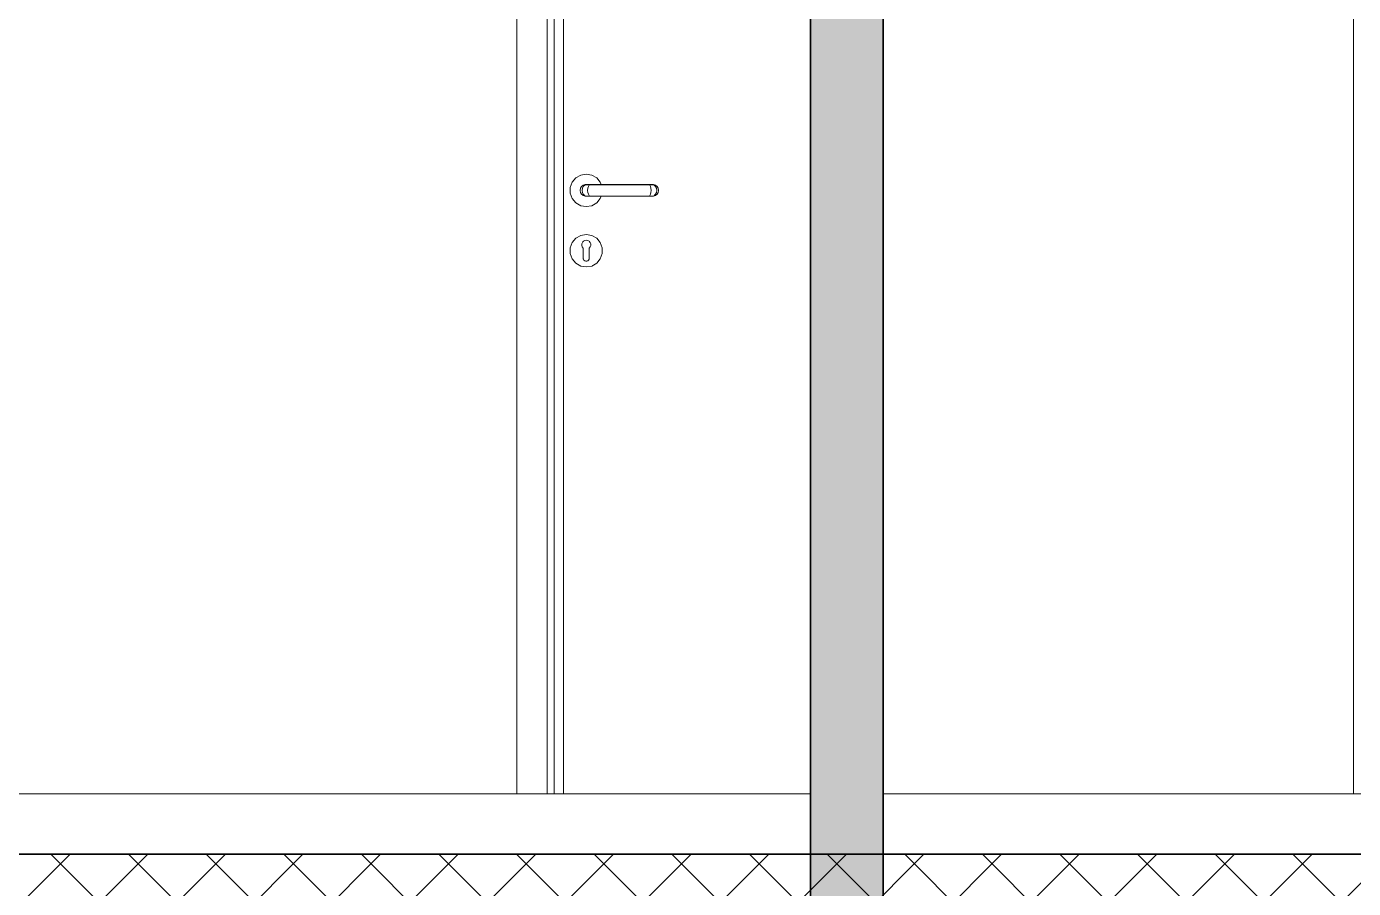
# Model space of a CAD drawing. Header units: millimetres. Extents: x -15634 to 67596, y -3027 to 55843.
# Drawn here: x 38294 to 40494, y 23639 to 25067 of the extents above; entities that cross this region are included whole.
import ezdxf

# ---------------------------------------------------------------- set-up
doc = ezdxf.new("R2010")
doc.units = ezdxf.units.MM
doc.header["$MEASUREMENT"] = 0
doc.set_wipeout_variables(frame=1)
doc.linetypes.add('Wipeout_Contour', pattern=[1000, 0, -1000])
doc.layers.add('Structural - Bearing', color=7, linetype='Continuous')
for name, color, linetype, lineweight in [('Structural - Bearing_Pen_No__1', 7, 'Continuous', 13), ('Structural - Bearing_Pen_No__101', 252, 'Continuous', 13), ('Structural - Bearing_Pen_No__7', 7, 'Continuous', 35)]:
    doc.layers.add(name, color=color, linetype=linetype, lineweight=lineweight)
doc.layers.add('Structural - Bearing_Pen_No__61', color=7, linetype='Continuous', lineweight=20, true_color=0x6a6a6a)
doc.layers.add('Structural - Bearing_Pen_No__82', color=7, linetype='Continuous', lineweight=20, true_color=0xaaaaaa)

msp = doc.modelspace()

# ---------------------------------------------------------------- wipeouts: each hides what was drawn before it
at = {"color": 254, "linetype": 'Wipeout_Contour', "lineweight": 0, "ltscale": 185531.587769}
msp.add_wipeout([(39169.4, 25870.6), (39157.4, 25882.6), (39157.4, 23795.6), (39169.4, 23795.6)], dxfattribs=at).dxf.layer = 'Structural - Bearing'
at = {"color": 254, "linetype": 'Wipeout_Contour', "lineweight": 0, "ltscale": 1299244.046603541}
msp.add_wipeout([(39195.8, 24800.3), (39195.8, 24790.9), (39199, 24782.1), (39205, 24774.9), (39213.1, 24770.2), (39222.4, 24768.6), (39231.6, 24770.2), (39239.7, 24774.9), (39245.7, 24782.1), (39247.1, 24785.8), (39220.6, 24785.8), (39217.4, 24786.9), (39214.7, 24789.2), (39213, 24792.2), (39212.4, 24795.6), (39213, 24799), (39214.7, 24802), (39217.4, 24804.3), (39220.6, 24805.5), (39237.6, 24805.5), (39247.1, 24805.5), (39245.7, 24809.1), (39239.7, 24816.3), (39231.6, 24821), (39222.4, 24822.6), (39213.1, 24821), (39205, 24816.3), (39199, 24809.1)], dxfattribs=at).dxf.layer = 'Structural - Bearing'
at = {"color": 254, "linetype": 'Wipeout_Contour', "lineweight": 0, "ltscale": 189927.435028}
msp.add_wipeout([(40494.3, 24795.6), (40494.3, 24792.2), (40494.4, 24792.2), (40494.4, 24795.6)], dxfattribs=at).dxf.layer = 'Structural - Bearing'
at = {"color": 254, "linetype": 'Wipeout_Contour', "lineweight": 0, "ltscale": 324553.016809}
msp.add_wipeout([(39228.8, 24709.4), (39229.7, 24707), (39229.8, 24704.4), (39229.7, 24704.4), (39239.7, 24716.2), (39231.6, 24720.9), (39227.8, 24710.5)], dxfattribs=at).dxf.layer = 'Structural - Bearing'

# ---------------------------------------------------------------- next in the draw order: wipeouts: each hides what was drawn before it
at = {"color": 254, "linetype": 'Wipeout_Contour', "lineweight": 0, "ltscale": 185461.114454}
msp.add_wipeout([(39107.4, 23795.6), (39157.4, 23795.6), (39157.4, 25882.6), (39107.4, 25932.6)], dxfattribs=at).dxf.layer = 'Structural - Bearing'
at = {"color": 254, "linetype": 'Wipeout_Contour', "lineweight": 0, "ltscale": 185554.052496}
msp.add_wipeout([(39169.4, 23795.6), (39184.4, 23795.6), (39184.4, 25855.6), (39169.4, 25855.6)], dxfattribs=at).dxf.layer = 'Structural - Bearing'
at = {"color": 254, "linetype": 'Wipeout_Contour', "lineweight": 0, "ltscale": 185579.670153}
msp.add_wipeout([(39215.4, 24795.6), (39212.4, 24795.6), (39213, 24792.2), (39216, 24792.2)], dxfattribs=at).dxf.layer = 'Structural - Bearing'
at = {"color": 254, "linetype": 'Wipeout_Contour', "lineweight": 0, "ltscale": 189950.339762}
msp.add_wipeout([(40494.3, 24805.5), (40494.3, 24804.3), (40494.4, 24804.3), (40494.4, 24805.5)], dxfattribs=at).dxf.layer = 'Structural - Bearing'
at = {"color": 254, "linetype": 'Wipeout_Contour', "lineweight": 0, "ltscale": 189920.722385}
msp.add_wipeout([(40494.3, 24792.2), (40494.3, 24789.2), (40494.4, 24789.2), (40494.4, 24792.2)], dxfattribs=at).dxf.layer = 'Structural - Bearing'
at = {"color": 254, "linetype": 'Wipeout_Contour', "lineweight": 0, "ltscale": 278181.666427}
msp.add_wipeout([(39228.9, 24702), (39227.4, 24700), (39227.4, 24698.5), (39245.7, 24709.1), (39239.7, 24716.2), (39229.7, 24704.4)], dxfattribs=at).dxf.layer = 'Structural - Bearing'

# ---------------------------------------------------------------- next in the draw order: wipeouts: each hides what was drawn before it
at = {"color": 254, "linetype": 'Wipeout_Contour', "lineweight": 0, "ltscale": 185623.366811}
msp.add_wipeout([(39217.4, 24804.3), (39219.9, 24804.3), (39222.8, 24805.5), (39220.6, 24805.5)], dxfattribs=at).dxf.layer = 'Structural - Bearing'
at = {"color": 254, "linetype": 'Wipeout_Contour', "lineweight": 0, "ltscale": 189946.766845}
msp.add_wipeout([(40494.3, 24804.3), (40494.3, 24802), (40494.4, 24802), (40494.4, 24804.3)], dxfattribs=at).dxf.layer = 'Structural - Bearing'
at = {"color": 254, "linetype": 'Wipeout_Contour', "lineweight": 0, "ltscale": 185576.532054}
msp.add_wipeout([(39216, 24792.2), (39213, 24792.2), (39214.7, 24789.2), (39217.5, 24789.2)], dxfattribs=at).dxf.layer = 'Structural - Bearing'
at = {"color": 254, "linetype": 'Wipeout_Contour', "lineweight": 0, "ltscale": 189915.25063}
msp.add_wipeout([(40494.3, 24789.2), (40494.3, 24786.9), (40494.4, 24786.9), (40494.4, 24789.2)], dxfattribs=at).dxf.layer = 'Structural - Bearing'
at = {"color": 254, "linetype": 'Wipeout_Contour', "lineweight": 0, "ltscale": 185491.517291}
msp.add_wipeout([(39239.7, 24716.3), (39231.6, 24721), (39231.6, 24720.9), (39239.7, 24716.2)], dxfattribs=at).dxf.layer = 'Structural - Bearing'

# ---------------------------------------------------------------- next in the draw order: wipeouts: each hides what was drawn before it
at = {"color": 254, "linetype": 'Wipeout_Contour', "lineweight": 0, "ltscale": 185610.222426}
msp.add_wipeout([(39214.7, 24802), (39217.5, 24802), (39219.9, 24804.3), (39217.4, 24804.3)], dxfattribs=at).dxf.layer = 'Structural - Bearing'
at = {"color": 254, "linetype": 'Wipeout_Contour', "lineweight": 0, "ltscale": 189941.293137}
msp.add_wipeout([(40494.3, 24802), (40494.3, 24799), (40494.4, 24799), (40494.4, 24802)], dxfattribs=at).dxf.layer = 'Structural - Bearing'
at = {"color": 254, "linetype": 'Wipeout_Contour', "lineweight": 0, "ltscale": 185577.969836}
msp.add_wipeout([(39214.7, 24789.2), (39217.4, 24786.9), (39219.9, 24786.9), (39217.5, 24789.2)], dxfattribs=at).dxf.layer = 'Structural - Bearing'
at = {"color": 254, "linetype": 'Wipeout_Contour', "lineweight": 0, "ltscale": 189911.679397}
msp.add_wipeout([(40494.3, 24786.9), (40494.3, 24785.8), (40494.4, 24785.8), (40494.4, 24786.9)], dxfattribs=at).dxf.layer = 'Structural - Bearing'
at = {"color": 254, "linetype": 'Wipeout_Contour', "lineweight": 0, "ltscale": 278177.577746}
msp.add_wipeout([(39227.1, 24711.3), (39227.8, 24710.5), (39231.6, 24720.9), (39222.4, 24722.5), (39222.4, 24713), (39224.9, 24712.6)], dxfattribs=at).dxf.layer = 'Structural - Bearing'

# ---------------------------------------------------------------- next in the draw order: wipeouts: each hides what was drawn before it
at = {"color": 254, "linetype": 'Wipeout_Contour', "lineweight": 0, "ltscale": 185597.584212}
msp.add_wipeout([(39213, 24799), (39216, 24799), (39217.5, 24802), (39214.7, 24802)], dxfattribs=at).dxf.layer = 'Structural - Bearing'
at = {"color": 254, "linetype": 'Wipeout_Contour', "lineweight": 0, "ltscale": 189934.579178}
msp.add_wipeout([(40494.3, 24799), (40494.3, 24795.6), (40494.4, 24795.6), (40494.4, 24799)], dxfattribs=at).dxf.layer = 'Structural - Bearing'
at = {"color": 254, "linetype": 'Wipeout_Contour', "lineweight": 0, "ltscale": 185583.805113}
msp.add_wipeout([(39219.9, 24786.9), (39217.4, 24786.9), (39220.6, 24785.8), (39222.8, 24785.8)], dxfattribs=at).dxf.layer = 'Structural - Bearing'
at = {"color": 254, "linetype": 'Wipeout_Contour', "lineweight": 0, "ltscale": 185468.927239}
msp.add_wipeout([(39231.6, 24721), (39222.4, 24722.6), (39222.4, 24722.5), (39231.6, 24720.9)], dxfattribs=at).dxf.layer = 'Structural - Bearing'
at = {"color": 254, "linetype": 'Wipeout_Contour', "lineweight": 0, "ltscale": 185459.700086}
msp.add_wipeout([(39227.4, 24696.5), (39248.9, 24700.3), (39245.7, 24709.1), (39227.4, 24698.5)], dxfattribs=at).dxf.layer = 'Structural - Bearing'

# ---------------------------------------------------------------- next in the draw order: wipeouts: each hides what was drawn before it
at = {"color": 254, "linetype": 'Wipeout_Contour', "lineweight": 0, "ltscale": 191078.281267}
msp.add_wipeout([(40494.3, 25867.6), (40494.3, 24805.5), (40494.4, 24805.5), (40494.4, 25867.6)], dxfattribs=at).dxf.layer = 'Structural - Bearing'
at = {"color": 254, "linetype": 'Wipeout_Contour', "lineweight": 0, "ltscale": 185586.981634}
msp.add_wipeout([(39212.4, 24795.6), (39215.4, 24795.6), (39216, 24799), (39213, 24799)], dxfattribs=at).dxf.layer = 'Structural - Bearing'
at = {"color": 254, "linetype": 'Wipeout_Contour', "lineweight": 0, "ltscale": 188891.795404}
msp.add_wipeout([(40494.4, 24785.8), (40494.3, 24785.8), (40494.3, 23795.6), (40494.4, 23795.6)], dxfattribs=at).dxf.layer = 'Structural - Bearing'
at = {"color": 254, "linetype": 'Wipeout_Contour', "lineweight": 0, "ltscale": 278139.473126}
msp.add_wipeout([(39219.8, 24712.6), (39222.4, 24713), (39222.4, 24722.5), (39213.2, 24720.9), (39216.9, 24710.5), (39217.6, 24711.3)], dxfattribs=at).dxf.layer = 'Structural - Bearing'
at = {"color": 254, "linetype": 'Wipeout_Contour', "lineweight": 0, "ltscale": 231741.588673}
msp.add_wipeout([(39231.6, 24670.3), (39239.7, 24675), (39227.4, 24689.6), (39227.4, 24683.1), (39227.2, 24682.3)], dxfattribs=at).dxf.layer = 'Structural - Bearing'

# ---------------------------------------------------------------- next in the draw order: wipeouts: each hides what was drawn before it
at = {"color": 254, "linetype": 'Wipeout_Contour', "lineweight": 0, "ltscale": 185600.251942}
msp.add_wipeout([(39215.4, 24795.6), (39216, 24792.2), (39225, 24792.2), (39224.7, 24795.6)], dxfattribs=at).dxf.layer = 'Structural - Bearing'
at = {"color": 254, "linetype": 'Wipeout_Contour', "lineweight": 0, "ltscale": 185437.729678}
msp.add_wipeout([(39222.4, 24722.6), (39213.1, 24721), (39213.2, 24720.9), (39222.4, 24722.5)], dxfattribs=at).dxf.layer = 'Structural - Bearing'
at = {"color": 254, "linetype": 'Wipeout_Contour', "lineweight": 0, "ltscale": 185417.96799}
msp.add_wipeout([(39227.4, 24689.6), (39239.7, 24675), (39245.7, 24682.2), (39227.4, 24692.7)], dxfattribs=at).dxf.layer = 'Structural - Bearing'
at = {"color": 254, "linetype": 'Wipeout_Contour', "lineweight": 0, "ltscale": 187772.001409}
msp.add_wipeout([(40494.3, 23795.6), (40494.3, 23695.6), (40494.4, 23695.6), (40494.4, 23795.6)], dxfattribs=at).dxf.layer = 'Structural - Bearing'

# ---------------------------------------------------------------- next in the draw order: wipeouts: each hides what was drawn before it
at = {"color": 254, "linetype": 'Wipeout_Contour', "lineweight": 0, "ltscale": 189187.391627}
msp.add_wipeout([(39714.4, 23695.6), (40494.3, 23695.6), (40494.3, 26395.6), (39714.4, 26395.6)], dxfattribs=at).dxf.layer = 'Structural - Bearing'
at = {"color": 254, "linetype": 'Wipeout_Contour', "lineweight": 0, "ltscale": 185638.727877}
msp.add_wipeout([(39222.8, 24805.5), (39219.9, 24804.3), (39227.3, 24804.3), (39229, 24805.5)], dxfattribs=at).dxf.layer = 'Structural - Bearing'
at = {"color": 254, "linetype": 'Wipeout_Contour', "lineweight": 0, "ltscale": 185596.143788}
msp.add_wipeout([(39216, 24792.2), (39217.5, 24789.2), (39225.9, 24789.2), (39225, 24792.2)], dxfattribs=at).dxf.layer = 'Structural - Bearing'
at = {"color": 254, "linetype": 'Wipeout_Contour', "lineweight": 0, "ltscale": 185436.957046}
msp.add_wipeout([(39227.4, 24692.7), (39245.7, 24682.2), (39248.9, 24690.9), (39227.4, 24694.7)], dxfattribs=at).dxf.layer = 'Structural - Bearing'

# ---------------------------------------------------------------- next in the draw order: linework, layer by layer
at = {"layer": 'Structural - Bearing_Pen_No__1', "color": 7, "linetype": 'Continuous', "lineweight": 13}
for p, q in [((39714.4, 23695.6), (39714.4, 26595.6)), ((39714.4, 20795.6), (39714.4, 23695.6)), ((39714.4, 23695.6), (43944.4, 23695.6))]:
    msp.add_line(p, q, dxfattribs=at)
at = {"layer": 'Structural - Bearing_Pen_No__61', "color": 251, "linetype": 'Continuous', "lineweight": 20, "true_color": 0x6a6a6a}
msp.add_lwpolyline([(39714.4, 23795.6), (43944.4, 23795.6)], dxfattribs=at)
at = {"layer": 'Structural - Bearing_Pen_No__82', "color": 253, "linetype": 'Continuous', "lineweight": 20, "true_color": 0xaaaaaa}
msp.add_line((40494.3, 23795.6), (40494.3, 26395.6), dxfattribs=at)

# ---------------------------------------------------------------- next in the draw order: wipeouts: each hides what was drawn before it
at = {"color": 254, "linetype": 'Wipeout_Contour', "lineweight": 0, "ltscale": 185628.019126}
msp.add_wipeout([(39219.9, 24804.3), (39217.5, 24802), (39225.9, 24802), (39227.3, 24804.3)], dxfattribs=at).dxf.layer = 'Structural - Bearing'
at = {"color": 254, "linetype": 'Wipeout_Contour', "lineweight": 0, "ltscale": 185595.769607}
msp.add_wipeout([(39217.5, 24789.2), (39219.9, 24786.9), (39227.3, 24786.9), (39225.9, 24789.2)], dxfattribs=at).dxf.layer = 'Structural - Bearing'
at = {"color": 254, "linetype": 'Wipeout_Contour', "lineweight": 0, "ltscale": 185450.90586}
msp.add_wipeout([(39227.4, 24694.7), (39248.9, 24690.9), (39248.9, 24700.3), (39227.4, 24696.5)], dxfattribs=at).dxf.layer = 'Structural - Bearing'

# ---------------------------------------------------------------- next in the draw order: wipeouts: each hides what was drawn before it
at = {"color": 254, "linetype": 'Wipeout_Contour', "lineweight": 0, "ltscale": 185617.193741}
msp.add_wipeout([(39217.5, 24802), (39216, 24799), (39225, 24799), (39225.9, 24802)], dxfattribs=at).dxf.layer = 'Structural - Bearing'
at = {"color": 254, "linetype": 'Wipeout_Contour', "lineweight": 0, "ltscale": 185599.169441}
msp.add_wipeout([(39219.9, 24786.9), (39222.8, 24785.8), (39229, 24785.8), (39227.3, 24786.9)], dxfattribs=at).dxf.layer = 'Structural - Bearing'
at = {"color": 254, "linetype": 'Wipeout_Contour', "lineweight": 0, "ltscale": 324448.034425}
msp.add_wipeout([(39216, 24709.4), (39216.9, 24710.5), (39213.2, 24720.9), (39205.1, 24716.2), (39215, 24704.4), (39215, 24704.4), (39215, 24707)], dxfattribs=at).dxf.layer = 'Structural - Bearing'
at = {"color": 254, "linetype": 'Wipeout_Contour', "lineweight": 0, "ltscale": 185501.372975}
msp.add_wipeout([(39249, 24700.3), (39245.7, 24709.1), (39245.7, 24709.1), (39248.9, 24700.3)], dxfattribs=at).dxf.layer = 'Structural - Bearing'
at = {"color": 254, "linetype": 'Wipeout_Contour', "lineweight": 0, "ltscale": 370740.350524}
msp.add_wipeout([(39227.1, 24681.4), (39226.2, 24679.9), (39224.9, 24678.8), (39223.2, 24678.2), (39222.4, 24678.2), (39222.4, 24668.7), (39231.6, 24670.3), (39227.2, 24682.3)], dxfattribs=at).dxf.layer = 'Structural - Bearing'

# ---------------------------------------------------------------- next in the draw order: wipeouts: each hides what was drawn before it
at = {"color": 254, "linetype": 'Wipeout_Contour', "lineweight": 0, "ltscale": 185607.56262}
msp.add_wipeout([(39216, 24799), (39215.4, 24795.6), (39224.7, 24795.6), (39225, 24799)], dxfattribs=at).dxf.layer = 'Structural - Bearing'
at = {"color": 254, "linetype": 'Wipeout_Contour', "lineweight": 0, "ltscale": 185401.696108}
msp.add_wipeout([(39213.1, 24721), (39205, 24716.3), (39205.1, 24716.2), (39213.2, 24720.9)], dxfattribs=at).dxf.layer = 'Structural - Bearing'
at = {"color": 254, "linetype": 'Wipeout_Contour', "lineweight": 0, "ltscale": 185393.571204}
msp.add_wipeout([(39231.6, 24670.2), (39239.7, 24674.9), (39239.7, 24675), (39231.6, 24670.3)], dxfattribs=at).dxf.layer = 'Structural - Bearing'

# ---------------------------------------------------------------- next in the draw order: wipeouts: each hides what was drawn before it
at = {"color": 254, "linetype": 'Wipeout_Contour', "lineweight": 0, "ltscale": 185634.75814}
msp.add_wipeout([(39236.1, 24795.6), (39224.7, 24795.6), (39225, 24792.2), (39236.1, 24792.2)], dxfattribs=at).dxf.layer = 'Structural - Bearing'
at = {"color": 254, "linetype": 'Wipeout_Contour', "lineweight": 0, "ltscale": 278070.572167}
msp.add_wipeout([(39215.8, 24702), (39215, 24704.4), (39205.1, 24716.2), (39199.1, 24709.1), (39217.4, 24698.5), (39217.4, 24700)], dxfattribs=at).dxf.layer = 'Structural - Bearing'
at = {"color": 254, "linetype": 'Wipeout_Contour', "lineweight": 0, "ltscale": 370694.424714}
msp.add_wipeout([(39221.5, 24678.2), (39219.9, 24678.8), (39218.5, 24679.9), (39217.7, 24681.4), (39217.5, 24682.3), (39213.2, 24670.3), (39222.4, 24668.7), (39222.4, 24678.2)], dxfattribs=at).dxf.layer = 'Structural - Bearing'
at = {"color": 254, "linetype": 'Wipeout_Contour', "lineweight": 0, "ltscale": 185430.096764}
msp.add_wipeout([(39239.7, 24674.9), (39245.7, 24682.1), (39245.7, 24682.2), (39239.7, 24675)], dxfattribs=at).dxf.layer = 'Structural - Bearing'

# ---------------------------------------------------------------- next in the draw order: wipeouts: each hides what was drawn before it
at = {"color": 254, "linetype": 'Wipeout_Contour', "lineweight": 0, "ltscale": 185665.049556}
msp.add_wipeout([(39229, 24805.5), (39227.3, 24804.3), (39236.7, 24804.3), (39237.1, 24805.5)], dxfattribs=at).dxf.layer = 'Structural - Bearing'
at = {"color": 254, "linetype": 'Wipeout_Contour', "lineweight": 0, "ltscale": 185629.141675}
msp.add_wipeout([(39225, 24792.2), (39225.9, 24789.2), (39236.4, 24789.2), (39236.1, 24792.2)], dxfattribs=at).dxf.layer = 'Structural - Bearing'
at = {"color": 254, "linetype": 'Wipeout_Contour', "lineweight": 0, "ltscale": 185365.165128}
msp.add_wipeout([(39205, 24716.3), (39199, 24709.1), (39199.1, 24709.1), (39205.1, 24716.2)], dxfattribs=at).dxf.layer = 'Structural - Bearing'
at = {"color": 254, "linetype": 'Wipeout_Contour', "lineweight": 0, "ltscale": 185462.70144}
msp.add_wipeout([(39245.7, 24682.1), (39249, 24690.9), (39248.9, 24690.9), (39245.7, 24682.2)], dxfattribs=at).dxf.layer = 'Structural - Bearing'
at = {"color": 254, "linetype": 'Wipeout_Contour', "lineweight": 0, "ltscale": 185357.529307}
msp.add_wipeout([(39222.4, 24668.6), (39231.6, 24670.2), (39231.6, 24670.3), (39222.4, 24668.7)], dxfattribs=at).dxf.layer = 'Structural - Bearing'

# ---------------------------------------------------------------- next in the draw order: wipeouts: each hides what was drawn before it
at = {"color": 254, "linetype": 'Wipeout_Contour', "lineweight": 0, "ltscale": 185658.170743}
msp.add_wipeout([(39227.3, 24804.3), (39225.9, 24802), (39236.4, 24802), (39236.7, 24804.3)], dxfattribs=at).dxf.layer = 'Structural - Bearing'
at = {"color": 254, "linetype": 'Wipeout_Contour', "lineweight": 0, "ltscale": 185625.926419}
msp.add_wipeout([(39225.9, 24789.2), (39227.3, 24786.9), (39236.7, 24786.9), (39236.4, 24789.2)], dxfattribs=at).dxf.layer = 'Structural - Bearing'
at = {"color": 254, "linetype": 'Wipeout_Contour', "lineweight": 0, "ltscale": 185358.269087}
msp.add_wipeout([(39217.4, 24698.5), (39199.1, 24709.1), (39195.9, 24700.3), (39217.4, 24696.5)], dxfattribs=at).dxf.layer = 'Structural - Bearing'
at = {"color": 254, "linetype": 'Wipeout_Contour', "lineweight": 0, "ltscale": 185487.450471}
msp.add_wipeout([(39249, 24690.9), (39249, 24700.3), (39248.9, 24700.3), (39248.9, 24690.9)], dxfattribs=at).dxf.layer = 'Structural - Bearing'

# ---------------------------------------------------------------- next in the draw order: wipeouts: each hides what was drawn before it
at = {"color": 254, "linetype": 'Wipeout_Contour', "lineweight": 0, "ltscale": 185650.187924}
msp.add_wipeout([(39225, 24799), (39236.1, 24799), (39236.4, 24802), (39225.9, 24802)], dxfattribs=at).dxf.layer = 'Structural - Bearing'
at = {"color": 254, "linetype": 'Wipeout_Contour', "lineweight": 0, "ltscale": 185625.496703}
msp.add_wipeout([(39227.3, 24786.9), (39229, 24785.8), (39237.1, 24785.8), (39236.7, 24786.9)], dxfattribs=at).dxf.layer = 'Structural - Bearing'
at = {"color": 254, "linetype": 'Wipeout_Contour', "lineweight": 0, "ltscale": 231669.692832}
msp.add_wipeout([(39205.1, 24675), (39213.2, 24670.3), (39217.5, 24682.3), (39217.4, 24683.1), (39217.4, 24689.6)], dxfattribs=at).dxf.layer = 'Structural - Bearing'

# ---------------------------------------------------------------- next in the draw order: wipeouts: each hides what was drawn before it
at = {"color": 254, "linetype": 'Wipeout_Contour', "lineweight": 0, "ltscale": 185642.067473}
msp.add_wipeout([(39224.7, 24795.6), (39236.1, 24795.6), (39236.1, 24799), (39225, 24799)], dxfattribs=at).dxf.layer = 'Structural - Bearing'
at = {"color": 254, "linetype": 'Wipeout_Contour', "lineweight": 0, "ltscale": 185332.543826}
msp.add_wipeout([(39199, 24709.1), (39195.8, 24700.3), (39195.9, 24700.3), (39199.1, 24709.1)], dxfattribs=at).dxf.layer = 'Structural - Bearing'
at = {"color": 254, "linetype": 'Wipeout_Contour', "lineweight": 0, "ltscale": 185326.313539}
msp.add_wipeout([(39213.1, 24670.2), (39222.4, 24668.6), (39222.4, 24668.7), (39213.2, 24670.3)], dxfattribs=at).dxf.layer = 'Structural - Bearing'

# ---------------------------------------------------------------- next in the draw order: wipeouts: each hides what was drawn before it
at = {"color": 254, "linetype": 'Wipeout_Contour', "lineweight": 0, "ltscale": 185793.40045}
msp.add_wipeout([(39236.1, 24795.6), (39236.1, 24792.2), (39318.6, 24792.2), (39318.7, 24795.6)], dxfattribs=at).dxf.layer = 'Structural - Bearing'
at = {"color": 254, "linetype": 'Wipeout_Contour', "lineweight": 0, "ltscale": 185344.309927}
msp.add_wipeout([(39217.4, 24696.5), (39195.9, 24700.3), (39195.9, 24690.9), (39217.4, 24694.7)], dxfattribs=at).dxf.layer = 'Structural - Bearing'

# ---------------------------------------------------------------- next in the draw order: wipeouts: each hides what was drawn before it
at = {"color": 254, "linetype": 'Wipeout_Contour', "lineweight": 0, "ltscale": 185816.813967}
msp.add_wipeout([(39237.1, 24805.5), (39236.7, 24804.3), (39318, 24804.3), (39317.6, 24805.5)], dxfattribs=at).dxf.layer = 'Structural - Bearing'
at = {"color": 254, "linetype": 'Wipeout_Contour', "lineweight": 0, "ltscale": 185786.53826}
msp.add_wipeout([(39318.6, 24792.2), (39236.1, 24792.2), (39236.4, 24789.2), (39318.4, 24789.2)], dxfattribs=at).dxf.layer = 'Structural - Bearing'
at = {"color": 254, "linetype": 'Wipeout_Contour', "lineweight": 0, "ltscale": 185335.508601}
msp.add_wipeout([(39217.4, 24694.7), (39195.9, 24690.9), (39199.1, 24682.2), (39217.4, 24692.7)], dxfattribs=at).dxf.layer = 'Structural - Bearing'

# ---------------------------------------------------------------- next in the draw order: wipeouts: each hides what was drawn before it
at = {"color": 254, "linetype": 'Wipeout_Contour', "lineweight": 0, "ltscale": 185813.161927}
msp.add_wipeout([(39236.7, 24804.3), (39236.4, 24802), (39318.4, 24802), (39318, 24804.3)], dxfattribs=at).dxf.layer = 'Structural - Bearing'
at = {"color": 254, "linetype": 'Wipeout_Contour', "lineweight": 0, "ltscale": 185780.944451}
msp.add_wipeout([(39236.4, 24789.2), (39236.7, 24786.9), (39318, 24786.9), (39318.4, 24789.2)], dxfattribs=at).dxf.layer = 'Structural - Bearing'
at = {"color": 254, "linetype": 'Wipeout_Contour', "lineweight": 0, "ltscale": 185331.781765}
msp.add_wipeout([(39217.4, 24692.7), (39199.1, 24682.2), (39205.1, 24675), (39217.4, 24689.6)], dxfattribs=at).dxf.layer = 'Structural - Bearing'

# ---------------------------------------------------------------- next in the draw order: wipeouts: each hides what was drawn before it
at = {"color": 254, "linetype": 'Wipeout_Contour', "lineweight": 0, "ltscale": 185807.566725}
msp.add_wipeout([(39236.1, 24799), (39318.6, 24799), (39318.4, 24802), (39236.4, 24802)], dxfattribs=at).dxf.layer = 'Structural - Bearing'
at = {"color": 254, "linetype": 'Wipeout_Contour', "lineweight": 0, "ltscale": 185777.293382}
msp.add_wipeout([(39236.7, 24786.9), (39237.1, 24785.8), (39317.6, 24785.8), (39318, 24786.9)], dxfattribs=at).dxf.layer = 'Structural - Bearing'
at = {"color": 254, "linetype": 'Wipeout_Contour', "lineweight": 0, "ltscale": 185307.774553}
msp.add_wipeout([(39195.8, 24700.3), (39195.8, 24690.9), (39195.9, 24690.9), (39195.9, 24700.3)], dxfattribs=at).dxf.layer = 'Structural - Bearing'
at = {"color": 254, "linetype": 'Wipeout_Contour', "lineweight": 0, "ltscale": 185303.703982}
msp.add_wipeout([(39205, 24674.9), (39213.1, 24670.2), (39213.2, 24670.3), (39205.1, 24675)], dxfattribs=at).dxf.layer = 'Structural - Bearing'

# ---------------------------------------------------------------- next in the draw order: wipeouts: each hides what was drawn before it
at = {"color": 254, "linetype": 'Wipeout_Contour', "lineweight": 0, "ltscale": 185800.703559}
msp.add_wipeout([(39236.1, 24799), (39236.1, 24795.6), (39318.7, 24795.6), (39318.6, 24799)], dxfattribs=at).dxf.layer = 'Structural - Bearing'
at = {"color": 254, "linetype": 'Wipeout_Contour', "lineweight": 0, "ltscale": 185293.838114}
msp.add_wipeout([(39195.8, 24690.9), (39199, 24682.1), (39199.1, 24682.2), (39195.9, 24690.9)], dxfattribs=at).dxf.layer = 'Structural - Bearing'

# ---------------------------------------------------------------- next in the draw order: wipeouts: each hides what was drawn before it
at = {"color": 254, "linetype": 'Wipeout_Contour', "lineweight": 0, "ltscale": 185952.057098}
msp.add_wipeout([(39318.6, 24792.2), (39329.7, 24792.2), (39330, 24795.6), (39318.7, 24795.6)], dxfattribs=at).dxf.layer = 'Structural - Bearing'
at = {"color": 254, "linetype": 'Wipeout_Contour', "lineweight": 0, "ltscale": 185292.42465}
msp.add_wipeout([(39199, 24682.1), (39205, 24674.9), (39205.1, 24675), (39199.1, 24682.2)], dxfattribs=at).dxf.layer = 'Structural - Bearing'

# ---------------------------------------------------------------- next in the draw order: wipeouts: each hides what was drawn before it
at = {"color": 254, "linetype": 'Wipeout_Contour', "lineweight": 0, "ltscale": 185968.589548}
msp.add_wipeout([(39317.6, 24805.5), (39318, 24804.3), (39327.5, 24804.3), (39325.8, 24805.5)], dxfattribs=at).dxf.layer = 'Structural - Bearing'
at = {"color": 254, "linetype": 'Wipeout_Contour', "lineweight": 0, "ltscale": 185943.948588}
msp.add_wipeout([(39318.6, 24792.2), (39318.4, 24789.2), (39328.8, 24789.2), (39329.7, 24792.2)], dxfattribs=at).dxf.layer = 'Structural - Bearing'
at = {"color": 254, "linetype": 'Wipeout_Contour', "lineweight": 0, "ltscale": 1251467.46246106}
msp.add_wipeout([(39215, 24707), (39215, 24704.4), (39215.8, 24702), (39217.4, 24700), (39217.4, 24683.1), (39217.7, 24681.4), (39218.5, 24679.9), (39219.9, 24678.8), (39221.5, 24678.2), (39223.2, 24678.2), (39224.9, 24678.8), (39226.2, 24679.9), (39227.1, 24681.4), (39227.4, 24683.1), (39227.4, 24700), (39228.9, 24702), (39229.7, 24704.4), (39229.8, 24704.4), (39229.7, 24707), (39228.8, 24709.4), (39227.8, 24710.5), (39227.1, 24711.3), (39224.9, 24712.6), (39222.4, 24713), (39219.8, 24712.6), (39217.6, 24711.3), (39216, 24709.4)], dxfattribs=at).dxf.layer = 'Structural - Bearing'

# ---------------------------------------------------------------- next in the draw order: wipeouts: each hides what was drawn before it
at = {"color": 254, "linetype": 'Wipeout_Contour', "lineweight": 0, "ltscale": 185968.165747}
msp.add_wipeout([(39318, 24804.3), (39318.4, 24802), (39328.8, 24802), (39327.5, 24804.3)], dxfattribs=at).dxf.layer = 'Structural - Bearing'
at = {"color": 254, "linetype": 'Wipeout_Contour', "lineweight": 0, "ltscale": 185935.97511}
msp.add_wipeout([(39318.4, 24789.2), (39318, 24786.9), (39327.5, 24786.9), (39328.8, 24789.2)], dxfattribs=at).dxf.layer = 'Structural - Bearing'

# ---------------------------------------------------------------- next in the draw order: wipeouts: each hides what was drawn before it
at = {"color": 254, "linetype": 'Wipeout_Contour', "lineweight": 0, "ltscale": 185964.959273}
msp.add_wipeout([(39328.8, 24802), (39318.4, 24802), (39318.6, 24799), (39329.7, 24799)], dxfattribs=at).dxf.layer = 'Structural - Bearing'
at = {"color": 254, "linetype": 'Wipeout_Contour', "lineweight": 0, "ltscale": 185929.101223}
msp.add_wipeout([(39318, 24786.9), (39317.6, 24785.8), (39325.8, 24785.8), (39327.5, 24786.9)], dxfattribs=at).dxf.layer = 'Structural - Bearing'

# ---------------------------------------------------------------- next in the draw order: wipeouts: each hides what was drawn before it
at = {"color": 254, "linetype": 'Wipeout_Contour', "lineweight": 0, "ltscale": 185959.353985}
msp.add_wipeout([(39329.7, 24799), (39318.6, 24799), (39318.7, 24795.6), (39330, 24795.6)], dxfattribs=at).dxf.layer = 'Structural - Bearing'

# ---------------------------------------------------------------- next in the draw order: wipeouts: each hides what was drawn before it
at = {"color": 254, "linetype": 'Wipeout_Contour', "lineweight": 0, "ltscale": 185986.589124}
msp.add_wipeout([(39330, 24795.6), (39329.7, 24792.2), (39338.8, 24792.2), (39339.3, 24795.6)], dxfattribs=at).dxf.layer = 'Structural - Bearing'

# ---------------------------------------------------------------- next in the draw order: wipeouts: each hides what was drawn before it
at = {"color": 254, "linetype": 'Wipeout_Contour', "lineweight": 0, "ltscale": 185994.929742}
msp.add_wipeout([(39325.8, 24805.5), (39327.5, 24804.3), (39334.8, 24804.3), (39331.9, 24805.5)], dxfattribs=at).dxf.layer = 'Structural - Bearing'
at = {"color": 254, "linetype": 'Wipeout_Contour', "lineweight": 0, "ltscale": 185976.970898}
msp.add_wipeout([(39329.7, 24792.2), (39328.8, 24789.2), (39337.2, 24789.2), (39338.8, 24792.2)], dxfattribs=at).dxf.layer = 'Structural - Bearing'

# ---------------------------------------------------------------- next in the draw order: wipeouts: each hides what was drawn before it
at = {"color": 254, "linetype": 'Wipeout_Contour', "lineweight": 0, "ltscale": 185998.339219}
msp.add_wipeout([(39327.5, 24804.3), (39328.8, 24802), (39337.2, 24802), (39334.8, 24804.3)], dxfattribs=at).dxf.layer = 'Structural - Bearing'
at = {"color": 254, "linetype": 'Wipeout_Contour', "lineweight": 0, "ltscale": 185966.153763}
msp.add_wipeout([(39328.8, 24789.2), (39327.5, 24786.9), (39334.8, 24786.9), (39337.2, 24789.2)], dxfattribs=at).dxf.layer = 'Structural - Bearing'

# ---------------------------------------------------------------- next in the draw order: wipeouts: each hides what was drawn before it
at = {"color": 254, "linetype": 'Wipeout_Contour', "lineweight": 0, "ltscale": 185997.977891}
msp.add_wipeout([(39328.8, 24802), (39329.7, 24799), (39338.8, 24799), (39337.2, 24802)], dxfattribs=at).dxf.layer = 'Structural - Bearing'
at = {"color": 254, "linetype": 'Wipeout_Contour', "lineweight": 0, "ltscale": 185955.446985}
msp.add_wipeout([(39327.5, 24786.9), (39325.8, 24785.8), (39331.9, 24785.8), (39334.8, 24786.9)], dxfattribs=at).dxf.layer = 'Structural - Bearing'

# ---------------------------------------------------------------- next in the draw order: wipeouts: each hides what was drawn before it
at = {"color": 254, "linetype": 'Wipeout_Contour', "lineweight": 0, "ltscale": 185993.884671}
msp.add_wipeout([(39329.7, 24799), (39330, 24795.6), (39339.3, 24795.6), (39338.8, 24799)], dxfattribs=at).dxf.layer = 'Structural - Bearing'

# ---------------------------------------------------------------- next in the draw order: wipeouts: each hides what was drawn before it
at = {"color": 254, "linetype": 'Wipeout_Contour', "lineweight": 0, "ltscale": 186007.188552}
msp.add_wipeout([(39339.3, 24795.6), (39338.8, 24792.2), (39341.8, 24792.2), (39342.4, 24795.6)], dxfattribs=at).dxf.layer = 'Structural - Bearing'

# ---------------------------------------------------------------- next in the draw order: wipeouts: each hides what was drawn before it
at = {"color": 254, "linetype": 'Wipeout_Contour', "lineweight": 0, "ltscale": 186010.302933}
msp.add_wipeout([(39331.9, 24805.5), (39334.8, 24804.3), (39337.4, 24804.3), (39334.1, 24805.5)], dxfattribs=at).dxf.layer = 'Structural - Bearing'
at = {"color": 254, "linetype": 'Wipeout_Contour', "lineweight": 0, "ltscale": 185996.599196}
msp.add_wipeout([(39337.2, 24789.2), (39340, 24789.2), (39341.8, 24792.2), (39338.8, 24792.2)], dxfattribs=at).dxf.layer = 'Structural - Bearing'

# ---------------------------------------------------------------- next in the draw order: wipeouts: each hides what was drawn before it
at = {"color": 254, "linetype": 'Wipeout_Contour', "lineweight": 0, "ltscale": 186016.150539}
msp.add_wipeout([(39334.8, 24804.3), (39337.2, 24802), (39340, 24802), (39337.4, 24804.3)], dxfattribs=at).dxf.layer = 'Structural - Bearing'
at = {"color": 254, "linetype": 'Wipeout_Contour', "lineweight": 0, "ltscale": 185983.968144}
msp.add_wipeout([(39334.8, 24786.9), (39337.4, 24786.9), (39340, 24789.2), (39337.2, 24789.2)], dxfattribs=at).dxf.layer = 'Structural - Bearing'

# ---------------------------------------------------------------- next in the draw order: wipeouts: each hides what was drawn before it
at = {"color": 254, "linetype": 'Wipeout_Contour', "lineweight": 0, "ltscale": 186017.603991}
msp.add_wipeout([(39340, 24802), (39337.2, 24802), (39338.8, 24799), (39341.8, 24799)], dxfattribs=at).dxf.layer = 'Structural - Bearing'
at = {"color": 254, "linetype": 'Wipeout_Contour', "lineweight": 0, "ltscale": 185970.823427}
msp.add_wipeout([(39331.9, 24785.8), (39334.1, 24785.8), (39337.4, 24786.9), (39334.8, 24786.9)], dxfattribs=at).dxf.layer = 'Structural - Bearing'

# ---------------------------------------------------------------- next in the draw order: wipeouts: each hides what was drawn before it
at = {"color": 254, "linetype": 'Wipeout_Contour', "lineweight": 0, "ltscale": 186014.483298}
msp.add_wipeout([(39341.8, 24799), (39338.8, 24799), (39339.3, 24795.6), (39342.4, 24795.6)], dxfattribs=at).dxf.layer = 'Structural - Bearing'

# ---------------------------------------------------------------- next in the draw order: wipeouts: each hides what was drawn before it
at = {"color": 254, "linetype": 'Wipeout_Contour', "lineweight": 0, "ltscale": 371498.594636}
msp.add_wipeout([(38294.4, 23695.6), (39594.4, 23695.6), (39594.4, 23795.6), (39107.4, 23795.6), (39107.4, 25932.6), (39594.4, 25932.6), (39594.4, 26395.6), (38294.4, 26395.6)], dxfattribs=at).dxf.layer = 'Structural - Bearing'

# ---------------------------------------------------------------- next in the draw order: hatches: boundary and pattern name
at = {"layer": 'Structural - Bearing_Pen_No__1', "linetype": 'Continuous', "lineweight": 13}
h = msp.add_hatch(dxfattribs=at)
h.set_pattern_fill('CONCRETE_BLOCK', style=0, pattern_type=2)
h.set_pattern_definition([(45, (0, 0), (-64.34671, 64.34671), []), (135, (0, 0), (64.34671, 64.34671), [])])
h.paths.add_polyline_path([(-655.6, 23495.6), (44144.4, 23495.6), (44144.4, 23695.6), (-655.6, 23695.6)])
at = {"layer": 'Structural - Bearing_Pen_No__101', "linetype": 'Continuous', "lineweight": 13}
for points in [[(39594.4, 23695.6), (39714.4, 23695.6), (39714.4, 26595.6), (39594.4, 26595.6)], [(39594.4, 20795.6), (39714.4, 20795.6), (39714.4, 23695.6), (39594.4, 23695.6)]]:
    msp.add_hatch(color=252, dxfattribs=at).paths.add_polyline_path(points)

# ---------------------------------------------------------------- next in the draw order: linework, layer by layer
at = {"layer": 'Structural - Bearing_Pen_No__1', "color": 7, "linetype": 'Continuous', "lineweight": 13}
for p, q in [((39594.4, 23695.6), (39594.4, 26595.6)), ((37134.4, 23695.6), (39594.4, 23695.6)), ((39594.4, 20795.6), (39594.4, 23695.6))]:
    msp.add_line(p, q, dxfattribs=at)
at = {"layer": 'Structural - Bearing_Pen_No__61', "color": 251, "linetype": 'Continuous', "lineweight": 20, "true_color": 0x6a6a6a}
msp.add_lwpolyline([(37134.4, 23795.6), (39594.4, 23795.6)], dxfattribs=at)
at = {"layer": 'Structural - Bearing_Pen_No__7', "color": 7, "linetype": 'Continuous', "lineweight": 35, "flags": 128}
for points in [[(39594.4, 23695.6), (39714.4, 23695.6), (39714.4, 26595.6), (39594.4, 26595.6)], [(-655.6, 23495.6), (44144.4, 23495.6), (44144.4, 23695.6), (-655.6, 23695.6)], [(39594.4, 20795.6), (39714.4, 20795.6), (39714.4, 23695.6), (39594.4, 23695.6)]]:
    msp.add_lwpolyline(points, close=True, dxfattribs=at)
at = {"layer": 'Structural - Bearing_Pen_No__82', "color": 253, "linetype": 'Continuous', "lineweight": 20, "true_color": 0xaaaaaa}
for p, q in [((39107.4, 25932.6), (39107.4, 23795.6)), ((39157.4, 23795.6), (39157.4, 25882.6)), ((39169.4, 23795.6), (39169.4, 25870.6)), ((39184.4, 23795.6), (39184.4, 25855.6)), ((39205, 24816.3), (39199, 24809.1)), ((39213.1, 24821), (39205, 24816.3)), ((39222.4, 24822.6), (39213.1, 24821)), ((39231.6, 24821), (39222.4, 24822.6)), ((39239.7, 24816.3), (39231.6, 24821)), ((39245.7, 24809.1), (39239.7, 24816.3)), ((39199, 24809.1), (39195.8, 24800.3)), ((39195.8, 24800.3), (39195.8, 24790.9)), ((39213, 24799), (39212.4, 24795.6)), ((39212.4, 24795.6), (39213, 24792.2)), ((39214.7, 24802), (39213, 24799)), ((39217.4, 24804.3), (39214.7, 24802)), ((39216, 24799), (39215.4, 24795.6)), ((39215.4, 24795.6), (39216, 24792.2)), ((39217.5, 24802), (39216, 24799)), ((39220.6, 24805.5), (39217.4, 24804.3)), ((39219.9, 24804.3), (39217.5, 24802)), ((39220.6, 24805.5), (39222.8, 24805.5)), ((39222.8, 24805.5), (39229, 24805.5)), ((39225, 24799), (39224.7, 24795.6)), ((39224.7, 24795.6), (39225, 24792.2)), ((39225.9, 24802), (39225, 24799)), ((39227.3, 24804.3), (39225.9, 24802)), ((39229, 24805.5), (39237.1, 24805.5)), ((39237.1, 24805.5), (39317.6, 24805.5)), ((39247.1, 24805.5), (39245.7, 24809.1)), ((39317.6, 24805.5), (39325.8, 24805.5)), ((39325.8, 24805.5), (39331.9, 24805.5)), ((39327.5, 24804.3), (39328.8, 24802)), ((39328.8, 24802), (39329.7, 24799)), ((39329.7, 24799), (39330, 24795.6)), ((39330, 24795.6), (39329.7, 24792.2)), ((39331.9, 24805.5), (39334.1, 24805.5)), ((39334.1, 24805.5), (39337.4, 24804.3)), ((39334.8, 24804.3), (39337.2, 24802)), ((39337.2, 24802), (39338.8, 24799)), ((39337.4, 24804.3), (39340, 24802)), ((39338.8, 24799), (39339.3, 24795.6)), ((39339.3, 24795.6), (39338.8, 24792.2)), ((39340, 24802), (39341.8, 24799)), ((39341.8, 24799), (39342.4, 24795.6)), ((39342.4, 24795.6), (39341.8, 24792.2)), ((39195.8, 24790.9), (39199, 24782.1)), ((39199, 24782.1), (39205, 24774.9)), ((39205, 24774.9), (39213.1, 24770.2)), ((39213, 24792.2), (39214.7, 24789.2)), ((39214.7, 24789.2), (39217.4, 24786.9)), ((39216, 24792.2), (39217.5, 24789.2)), ((39217.4, 24786.9), (39220.6, 24785.8)), ((39217.5, 24789.2), (39219.9, 24786.9)), ((39220.6, 24785.8), (39222.8, 24785.8)), ((39222.8, 24785.8), (39229, 24785.8)), ((39225, 24792.2), (39225.9, 24789.2)), ((39225.9, 24789.2), (39227.3, 24786.9)), ((39229, 24785.8), (39237.1, 24785.8)), ((39231.6, 24770.2), (39239.7, 24774.9)), ((39237.1, 24785.8), (39317.6, 24785.8)), ((39239.7, 24774.9), (39245.7, 24782.1)), ((39245.7, 24782.1), (39247.1, 24785.8)), ((39317.6, 24785.8), (39325.8, 24785.8)), ((39325.8, 24785.8), (39331.9, 24785.8)), ((39328.8, 24789.2), (39327.5, 24786.9)), ((39329.7, 24792.2), (39328.8, 24789.2)), ((39331.9, 24785.8), (39334.1, 24785.8)), ((39337.4, 24786.9), (39334.1, 24785.8)), ((39337.2, 24789.2), (39334.8, 24786.9)), ((39338.8, 24792.2), (39337.2, 24789.2)), ((39340, 24789.2), (39337.4, 24786.9)), ((39341.8, 24792.2), (39340, 24789.2)), ((39213.1, 24770.2), (39222.4, 24768.6)), ((39222.4, 24768.6), (39231.6, 24770.2)), ((39199, 24709.1), (39195.8, 24700.3)), ((39205, 24716.3), (39199, 24709.1)), ((39213.1, 24721), (39205, 24716.3)), ((39222.4, 24722.6), (39213.1, 24721)), ((39215, 24707), (39216, 24709.4)), ((39215, 24704.4), (39215, 24707)), ((39216.9, 24710.5), (39216, 24709.4)), ((39216.9, 24710.5), (39217.6, 24711.3)), ((39217.6, 24711.3), (39219.8, 24712.6)), ((39219.8, 24712.6), (39222.4, 24713)), ((39231.6, 24721), (39222.4, 24722.6)), ((39222.4, 24713), (39224.9, 24712.6)), ((39224.9, 24712.6), (39227.1, 24711.3)), ((39227.8, 24710.5), (39227.1, 24711.3)), ((39227.8, 24710.5), (39228.8, 24709.4)), ((39228.8, 24709.4), (39229.7, 24707)), ((39229.7, 24707), (39229.8, 24704.4)), ((39239.7, 24716.3), (39231.6, 24721)), ((39245.7, 24709.1), (39239.7, 24716.3)), ((39249, 24700.3), (39245.7, 24709.1)), ((39195.8, 24700.3), (39195.8, 24690.9)), ((39195.8, 24690.9), (39199, 24682.1)), ((39215.8, 24702), (39215, 24704.4)), ((39217.4, 24700), (39215.8, 24702)), ((39217.4, 24698.5), (39217.4, 24700)), ((39217.4, 24698.5), (39217.4, 24696.5)), ((39217.4, 24696.5), (39217.4, 24694.7)), ((39217.4, 24694.7), (39217.4, 24692.7)), ((39217.4, 24692.7), (39217.4, 24689.6)), ((39217.4, 24689.6), (39217.4, 24683.1)), ((39228.9, 24702), (39227.4, 24700)), ((39227.4, 24700), (39227.4, 24698.5)), ((39227.4, 24698.5), (39227.4, 24696.5)), ((39227.4, 24696.5), (39227.4, 24694.7)), ((39227.4, 24694.7), (39227.4, 24692.7)), ((39227.4, 24692.7), (39227.4, 24689.6)), ((39227.4, 24689.6), (39227.4, 24683.1)), ((39229.7, 24704.4), (39228.9, 24702)), ((39245.7, 24682.1), (39249, 24690.9)), ((39249, 24690.9), (39249, 24700.3)), ((39199, 24682.1), (39205, 24674.9)), ((39205, 24674.9), (39213.1, 24670.2)), ((39213.1, 24670.2), (39222.4, 24668.6)), ((39217.5, 24682.3), (39217.4, 24683.1)), ((39217.7, 24681.4), (39217.5, 24682.3)), ((39218.5, 24679.9), (39217.7, 24681.4)), ((39219.9, 24678.8), (39218.5, 24679.9)), ((39221.5, 24678.2), (39219.9, 24678.8)), ((39222.4, 24678.2), (39221.5, 24678.2)), ((39223.2, 24678.2), (39222.4, 24678.2)), ((39222.4, 24668.6), (39231.6, 24670.2)), ((39224.9, 24678.8), (39223.2, 24678.2)), ((39226.2, 24679.9), (39224.9, 24678.8)), ((39227.1, 24681.4), (39226.2, 24679.9)), ((39227.2, 24682.3), (39227.1, 24681.4)), ((39227.4, 24683.1), (39227.2, 24682.3)), ((39231.6, 24670.2), (39239.7, 24674.9)), ((39239.7, 24674.9), (39245.7, 24682.1)), ((39107.4, 23795.6), (39157.4, 23795.6)), ((39157.4, 23795.6), (39169.4, 23795.6)), ((39594.4, 23795.6), (39169.4, 23795.6))]:
    msp.add_line(p, q, dxfattribs=at)

doc.saveas('drawing.dxf')
